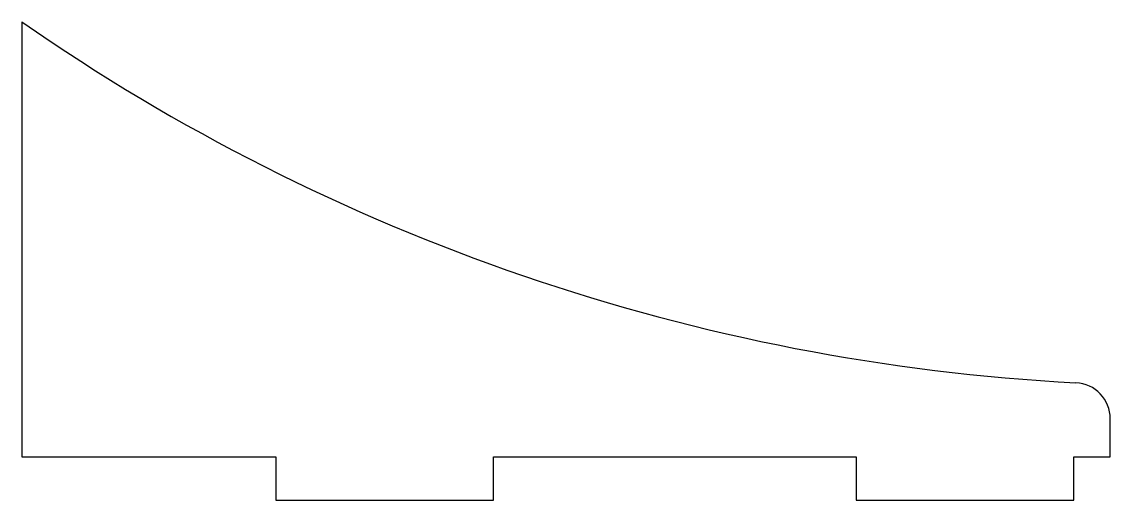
# Model space of a CAD drawing. Header units: millimetres. Extents: x -20 to 130, y -6 to 60.
import ezdxf

# ---------------------------------------------------------------- set-up
doc = ezdxf.new("R2010")
doc.units = ezdxf.units.MM

msp = doc.modelspace()

# ---------------------------------------------------------------- linework, layer by layer
at = {"color": 7, "linetype": 'Continuous', "lineweight": 25}
for p, q in [((-20, 60), (-20, 0)), ((130, 0), (130, 5.22)), ((-20, 0), (15, 0)), ((15, 0), (15, -6)), ((45, 0), (95, 0)), ((45, -6), (45, 0)), ((95, 0), (95, -6)), ((125, 0), (130, 0)), ((125, -6), (125, 0)), ((15, -6), (45, -6)), ((95, -6), (125, -6))]:
    msp.add_line(p, q, dxfattribs=at)
for centre, radius, start, end in [((139.94, 289.82), 280, 235.1648, 266.9949), ((125, 5.22), 5, 0, 86.9949)]:
    msp.add_arc(centre, radius, start, end, dxfattribs=at)

doc.saveas('drawing.dxf')
